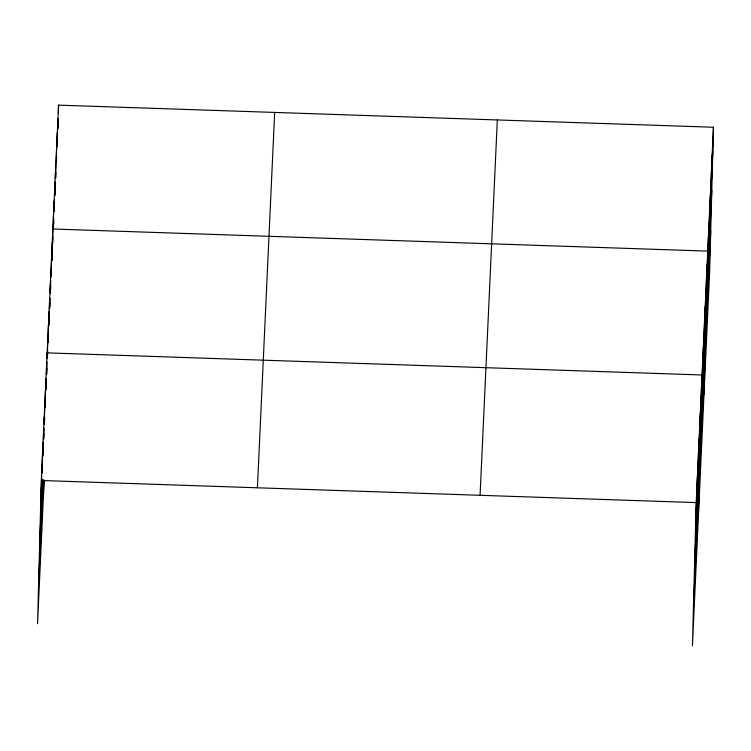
<?xml version="1.0" encoding="UTF-8"?>
<svg xmlns="http://www.w3.org/2000/svg" width="751" height="751" viewBox="0 0 751 751"><rect width="100%" height="100%" fill="white"/><g stroke="black" fill="none" stroke-linecap="round" stroke-linejoin="round"><path stroke-width="1.13" d="M713.45 127.248L696.196 502.597L692.441 645.86L709.695 270.501L713.45 127.248L58.559 105.14L41.305 480.499L37.55 623.752L44.159 480.077M41.267 491.426L41.68 475.636M41.774 472.248L41.887 467.742M42 473.027L42.478 454.975M42.704 455.754L43.06 442.217M43.023 453.135L43.173 447.502M43.38 439.607L43.652 429.45M43.943 427.967L43.642 439.251L43.933 433.411M44.056 423.461L44.234 416.692M44.29 424.231L44.675 409.567M44.731 407.314L44.825 403.925M44.994 406.958L45.407 391.168M45.435 399.832L45.107 407.887M45.67 390.811L45.999 378.401M46.196 380.306L45.961 389.328L46.177 384.69M46.346 374.665L46.581 365.643M43.417 496.139L43.821 480.79M46.609 374.308L46.928 361.898M47.022 358.518L47.172 352.876L702.063 374.984L698.308 518.237M47.294 358.293L47.801 339.114M47.989 342.268L48.43 325.352M48.712 325.127L49.068 311.59M49.078 321.512L49.2 316.997M49.406 309.102L49.697 297.828M49.951 298.729L49.707 307.75L49.923 303.16M50.092 293.087L50.326 284.066M50.702 280.452L50.373 292.862L50.711 285.962M50.786 277.072L50.965 270.304M51.068 276.837L51.453 262.174M51.509 259.921L51.594 256.532M51.781 259.696L52.232 242.77M52.044 260.372L52.185 254.889M52.476 243.671L52.861 229.008L707.752 251.116L704.006 394.369M52.936 236.678L52.664 243.521M53.171 227.656L53.49 215.246M53.509 225.169L53.687 218.4M53.865 211.632L54.128 201.484M54.438 200.132L54.138 211.406L54.457 204.525M54.579 194.49L54.757 187.722M54.832 195.391L55.189 181.855M55.274 178.466L55.396 173.96M55.555 178.24L55.94 163.577M56.241 162.225L56.654 146.436M56.935 146.201L57.292 132.664M57.301 142.596L57.452 136.954M57.658 129.059L57.921 118.902M57.94 128.825L58.203 118.677M58.353 113.035L58.559 105.14M696.158 513.524L696.787 489.84M696.75 500.767L697.369 477.082M697.332 488L697.961 464.315M697.923 475.242L698.543 451.558M698.505 462.475L699.125 438.791M699.097 449.718L699.716 426.033M699.679 436.951L700.298 413.266M700.27 424.193L700.89 400.508M700.852 411.426L701.472 387.741M702.072 384.906L702.692 361.222M702.711 371.144L703.33 347.45M703.34 357.382L703.959 333.688M703.969 343.611L704.598 319.926M704.607 329.849L705.227 306.164M705.236 316.087L705.856 292.402M705.874 302.324L706.494 278.64M706.503 288.562L707.123 264.878M707.771 261.038L708.39 237.354M708.4 247.276L709.019 223.582M709.038 233.514L709.657 209.82M709.667 219.743L710.286 196.058M710.296 205.981L710.915 182.296M710.934 192.218L711.554 168.534M711.563 178.456L712.183 154.772M712.201 164.694L712.821 141.01M40.685 504.184L41.803 479.823M42.122 472.858L42.441 465.902M42.863 456.617L43.192 449.661M44.365 424.137L44.684 417.171M46.656 374.27L46.919 368.534M47.388 358.218L47.707 351.337M48.13 342.156L48.449 335.275M48.871 326.103L49.181 319.222M51.134 276.781L51.453 269.9M51.875 260.728L52.185 253.847M53.405 227.469L53.715 220.587M54.879 195.354L55.189 188.473M55.668 178.147L55.931 172.411M56.409 162.094L56.672 156.358M57.142 146.032L57.461 139.151M39.643 543.649L42.582 479.833M38.583 584.297L43.38 479.88M257.415 487.793L274.669 112.434M480.077 495.313L497.331 119.953M695.576 526.291L712.83 150.932M694.544 565.747L711.798 190.388M693.473 606.404L710.728 231.045M41.305 480.499L696.196 502.597"/></g></svg>
